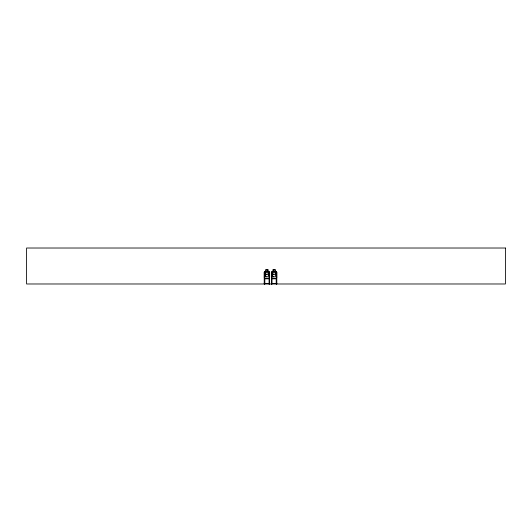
<?xml version="1.0" encoding="UTF-8"?>
<svg xmlns="http://www.w3.org/2000/svg" width="532" height="532" viewBox="0 0 532 532"><rect width="100%" height="100%" fill="white"/><g stroke="black" fill="none" stroke-linecap="round" stroke-linejoin="round"><path stroke-width="0.8" d="M269.525 277.152L268.773 278.635L265.082 278.635L264.331 277.152L264.331 272.391L264.983 271.46L268.866 271.46L269.525 272.391M276.813 277.179L276.015 278.748L272.191 278.748L271.393 277.179M271.506 272.391L272.165 271.46L276.042 271.46L276.7 272.391L276.7 277.152L275.948 278.635L272.258 278.635L271.506 277.152L271.506 272.391L271.958 272.431L272.012 283.982M265.135 272.357L266.027 271.46L266.027 269.664L267.822 269.664L267.822 271.46L268.72 272.357L268.72 275.343L267.822 276.84L266.027 276.833L265.135 275.343L265.135 272.357L266.027 271.46M272.311 272.357L273.209 271.46L273.209 269.664L274.997 269.664L274.997 271.46L275.895 272.357L275.895 275.343L274.997 276.84L273.209 276.84L272.311 275.343L272.311 272.357L273.209 271.46M264.291 272.431L264.776 272.431L264.836 283.982M276.74 272.391L276.254 272.391L276.201 283.982M264.238 283.456L264.836 283.456M271.413 283.456L272.012 283.456M276.201 283.456L276.793 283.456M264.836 283.603L269.019 283.603M272.012 283.603L276.201 283.603M272.311 275.343L273.209 276.833M265.135 275.343L266.027 276.833M264.218 277.179L265.016 278.748L268.84 278.748L269.638 277.179L269.638 272.357L268.926 271.347L267.935 271.347L267.935 269.551L265.92 269.551L265.92 271.347L264.929 271.347L264.218 272.357L264.238 283.982M269.658 283.902L269.618 283.456L269.019 283.456L269.019 283.982M276.793 283.982L276.813 272.357L276.101 271.347L275.111 271.347L275.111 269.551L273.096 269.551L273.096 271.347L272.105 271.347L271.393 272.357L271.413 283.982M276.687 283.456L276.687 283.982M276.308 283.456L276.308 283.982M271.899 283.456L271.899 283.982M271.526 283.456L271.526 283.982M269.505 283.982L269.564 272.391L269.079 272.391L269.079 283.982M264.723 283.456L264.723 283.982M264.351 283.456L264.351 283.982M505.4 248.018L26.6 248.018L26.6 283.982L505.4 283.982L505.4 248.018M273.508 274.585A1.197 1.197 0 0 0 275.297 273.548A1.197 1.197 0 0 0 273.508 272.517A1.197 1.197 0 0 0 273.508 274.585M266.326 274.585A1.197 1.197 0 0 0 268.121 273.548A1.197 1.197 0 0 0 266.326 272.517A1.197 1.197 0 0 0 266.326 274.585"/></g></svg>
